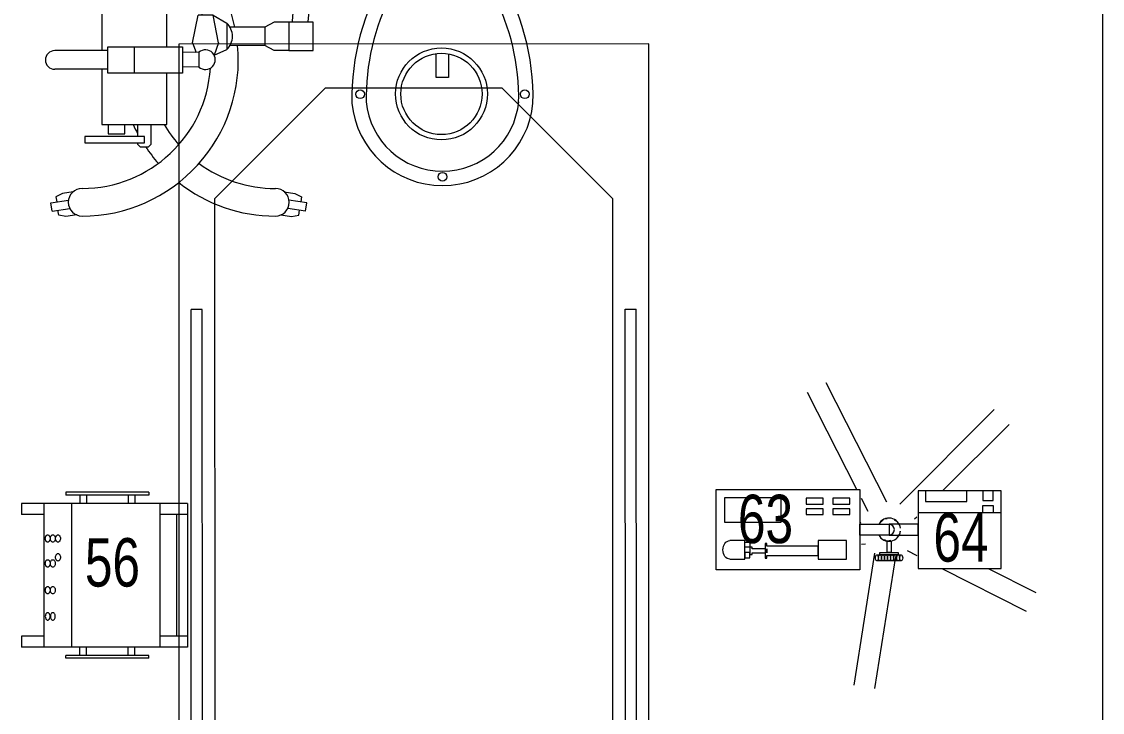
# Model space of a CAD drawing. Header units: metres. Extents: x 75097 to 220695, y -1557923 to -1361206.
# Drawn here: x 137529 to 139483, y -1459612 to -1458363 of the extents above; entities that cross this region are included whole.
import ezdxf

# ---------------------------------------------------------------- set-up
doc = ezdxf.new("R2010")
doc.units = ezdxf.units.M
doc.layers.get('0').update_dxf_attribs({"lineweight": 0})
for name, color, linetype, lineweight in [('A-100 - Copy$0$Medical Equipment and Furniture', 8, 'Continuous', 0), ('A-100 - Copy$0$Medical Equipment and Furniture1', 8, 'Continuous', 5), ('A-100 - Copy$0$Medical Equipment and Furniture2', 8, 'Continuous', 13)]:
    doc.layers.add(name, color=color, linetype=linetype, lineweight=lineweight)
doc.styles.add('A-100 - Copy$0$X3G_ENTITY_257CFD', font='swisscl.ttf', dxfattribs={"height": 200})

# ---------------------------------------------------------------- blocks, each defined once
blk = doc.blocks.new('A-100 - Copy$0$HF16786E-P')
at = {"layer": 'A-100 - Copy$0$Medical Equipment and Furniture1'}
for p, q in [((0, 0.4250000000000114), (-2.140000000000015, 0.4250000000000682)), ((-2.140000000000015, 0.4250000000000682), (-2.140000000000015, -0.4250000000000114)), ((-0.4799999999999898, 0.402499999999975), (-1.659999999999997, 0.4025000000000318)), ((-1.659999999999997, 0.38250000000005), (-1.659999999999997, 0.4025000000000318)), ((-0.4799999999999613, 0.38250000000005), (-1.659999999999997, 0.38250000000005)), ((-1.860000000000014, 0.3599999999999568), (-2.060000000000002, 0.160000000000025)), ((-0.2800000000000011, 0.3600000000000136), (-1.860000000000014, 0.3599999999999568)), ((-2.060000000000002, 0.160000000000025), (-2.059999999999974, -0.1599999999999682)), ((-2.059999999999974, -0.1599999999999682), (-1.859999999999985, -0.3600000000000136)), ((-1.859999999999985, -0.3600000000000136), (-0.2799999999999727, -0.3599999999999568)), ((-0.4799999999999898, -0.3824999999999932), (-1.659999999999997, -0.3824999999999932)), ((-1.659999999999997, -0.3824999999999932), (-1.659999999999968, -0.402499999999975)), ((-0.4799999999999898, -0.4025000000000318), (-1.659999999999968, -0.402499999999975)), ((-2.140000000000015, -0.4250000000000114), (0, -0.4250000000000114))]:
    blk.add_line(p, q, dxfattribs=at)
blk = doc.blocks.new('A-100 - Copy$0$mobile light')
at = {"layer": 'A-100 - Copy$0$Medical Equipment and Furniture1'}
for p, q in [((1882.57674604671, -498.2902055418817), (1882.348357678929, -499.7979153313063)), ((1882.57674604671, -498.2902055418817), (1885.778714661297, -498.7752407858789)), ((1883.783491376802, -497.5597959950101), (1883.648261401198, -498.4525190352288)), ((1885.102710364758, -497.2928816708591), (1883.783491376802, -497.5597959950101)), ((1887.037952335704, -497.5860327521223), (1885.102710364758, -497.2928816708591)), ((1923.944927920471, -497.5860327521223), (1925.880169891418, -497.2928816708591)), ((1928.406134209457, -498.2902055418817), (1925.204165594878, -498.7752407858789)), ((1925.880169891418, -497.2928816708591), (1927.199388879373, -497.5597959950101)), ((1927.199388879373, -497.5597959950101), (1927.334618854969, -498.4525190352288)), ((1928.406134209457, -498.2902055418817), (1928.634522577238, -499.7979153313063)), ((1882.348357678929, -499.7979153313063), (1885.550326293516, -500.2829505752889)), ((1883.284643057814, -500.8529518648575), (1883.419873033417, -499.9602288246388)), ((1928.634522577238, -499.7979153313063), (1925.432553962659, -500.2829505752889)), ((1927.698237198361, -500.8529518648575), (1927.563007222758, -499.9602288246388)), ((1884.465627128011, -501.4985977589677), (1883.284643057814, -500.8529518648575)), ((1886.40086909895, -501.7917488402454), (1884.465627128011, -501.4985977589677)), ((1924.582011157225, -501.7917488402454), (1926.517253128164, -501.4985977589677)), ((1926.517253128164, -501.4985977589677), (1927.698237198361, -500.8529518648575)), ((1948.761766891148, -501.9444861068332), (1947.593931360796, -502.6167204605299)), ((1953.468497852715, -501.9444861068332), (1948.761766891148, -501.9444861068332)), ((1958.227904912594, -506.5014080861001), (1953.468497852715, -501.9444861068332)), ((1947.593931360796, -502.6167204605299), (1941.089742226366, -502.6167204605299)), ((1947.593931360796, -502.6167204605299), (1947.593931360796, -505.4471816758305)), ((1948.150266759527, -506.5014080861001), (1952.406828842824, -502.5459600397589)), ((1947.593931360796, -505.4471816758305), (1941.089742226366, -505.4471816758305)), ((1947.593931360796, -505.4471816758305), (1948.150266759527, -506.5014080861001)), ((1946.595386228801, -512.0760858275898), (1948.150266759527, -506.5014080861001)), ((1958.227904912594, -506.5014080861001), (1948.150266759527, -506.5014080861001)), ((1959.78278544332, -512.0760858275898), (1958.227904912594, -506.5014080861001)), ((1963.07662693609, -509.6692314580723), (1943.30154473603, -509.6692314580723)), ((1959.78278544332, -512.0760858275898), (1946.595386228801, -512.0760858275898)), ((1908.008986960776, -522.533425060974), (1909.004962106534, -517.5547042198741)), ((1911.689765004252, -517.5547042198741), (1909.004962106534, -517.5547042198741)), ((1912.685740150009, -522.533425060974), (1911.689765004252, -517.5547042198741)), ((1911.689765004252, -517.5547042198741), (1914.167946543734, -518.9867180133879)), ((1914.167946543734, -518.9867180133879), (1914.167946543734, -523.7699836828397)), ((1921.082912591562, -519.6916517653444), (1914.739122031329, -519.6916517653444)), ((1922.729178604044, -518.8036534607236), (1921.082912591562, -519.6916517653444)), ((1921.082912591562, -519.6916517653444), (1921.082912591562, -523.0072689608787)), ((1921.082912591562, -519.6916517653444), (1921.082912591562, -523.0072689608787)), ((1925.382652865097, -518.8036534607236), (1922.729178604044, -518.8036534607236)), ((1892.681997931511, -528.0586713234952), (1892.681997931511, -523.2449625844747)), ((1892.681997931511, -523.2449625844747), (1906.160382400769, -523.2449625844747)), ((1897.495706670532, -528.0586713234952), (1897.495706670532, -523.2449625844747)), ((1906.160382400769, -523.2449625844747), (1906.160382400769, -528.0586713234952)), ((1908.008986960776, -522.533425060974), (1908.621103543155, -524.2778922938742)), ((1912.685740150009, -522.533425060974), (1911.897884618906, -524.7787296284951)), ((1911.897884618906, -524.7787296284951), (1914.167946543734, -523.7699836828397)), ((1921.082912591562, -523.0072689608787), (1914.773098772559, -523.0072689608787)), ((1922.729178604044, -523.9267860412074), (1921.082912591562, -523.0387877365865)), ((1892.681997931511, -523.9670188953314), (1883.05458045347, -523.9670188953314)), ((1909.151412923369, -524.2514294095745), (1906.160382400769, -524.3233539284556)), ((1909.151412923369, -524.2514294095745), (1909.151412923369, -526.9399313090835)), ((1925.382652865097, -523.9267860412074), (1922.729178604044, -523.9267860412074)), ((1892.681997931511, -527.336615012653), (1883.05458045347, -527.336615012653)), ((1909.151412923369, -526.9399313090835), (1906.160382400769, -526.8680067902169)), ((1906.160382400769, -528.0586713234952), (1892.681997931511, -528.0586713234952)), ((1882.348357678929, -551.4734575907933), (1885.550326293516, -550.9884223468107)), ((1884.465627128011, -549.7727751631319), (1883.284643057814, -550.4184210572421)), ((1883.284643057814, -550.4184210572421), (1883.419873033417, -551.3111440974608)), ((1886.40086909895, -549.4796240818687), (1884.465627128011, -549.7727751631319)), ((1924.582011157225, -549.4796240818687), (1926.517253128164, -549.7727751631319)), ((1928.634522577238, -551.4734575907933), (1925.432553962659, -550.9884223468107)), ((1926.517253128164, -549.7727751631319), (1927.698237198361, -550.4184210572421)), ((1927.698237198361, -550.4184210572421), (1927.563007222758, -551.3111440974608)), ((1882.57674604671, -552.9811673802178), (1882.348357678929, -551.4734575907933)), ((1882.57674604671, -552.9811673802178), (1885.778714661297, -552.4961321362207)), ((1883.783491376802, -553.7115769270895), (1883.648261401198, -552.8188538868708)), ((1928.406134209457, -552.9811673802178), (1925.204165594878, -552.4961321362207)), ((1927.199388879373, -553.7115769270895), (1927.334618854969, -552.8188538868708)), ((1928.406134209457, -552.9811673802178), (1928.634522577238, -551.4734575907933)), ((1885.102710364758, -553.9784912512405), (1883.783491376802, -553.7115769270895)), ((1887.037952335704, -553.6853401699773), (1885.102710364758, -553.9784912512405)), ((1923.944927920471, -553.6853401699773), (1925.880169891418, -553.9784912512405)), ((1925.880169891418, -553.9784912512405), (1927.199388879373, -553.7115769270895))]:
    blk.add_line(p, q, dxfattribs=at)
for points in [[(1903.330850562576, -523.2449625844747), (1903.330850562576, -514.0240983192925), (1891.606269062242, -514.0240983192925), (1891.606269062242, -523.9670188953314)], [(1954.268097280248, -524.5453364772256), (1954.268097280248, -528.8177605873352), (1952.047008053989, -528.8177605873352), (1952.047008053989, -524.5006399894628)], [(1891.606269062242, -527.336615012653), (1891.606269062242, -537.3431218995684), (1903.330850562576, -537.3431218995684), (1903.330850562576, -528.0586713234952)], [(1892.73657910365, -537.3431218995684), (1892.73657910365, -539.0373848079471), (1895.756344983936, -539.0373848079471), (1895.756344983936, -537.3431218995684)], [(1898.045401712181, -537.3431218995684), (1898.045401712181, -539.5027143183397)], [(1898.045401712181, -540.6307503512508), (1898.045401712181, -540.8690547370643), (1898.526772586083, -541.3504256109591), (1900.023391603201, -541.3504256109591), (1900.50476247711, -540.8690547370643), (1900.50476247711, -537.3431218995684)]]:
    blk.add_lwpolyline(points, dxfattribs=at)
for points in [[(1929.779261526739, -518.8036534607236), (1925.382652865097, -518.8036534607236), (1925.382652865097, -523.9267860412074), (1929.779261526739, -523.9267860412074)], [(1899.300177729143, -539.5027143183397), (1888.50075564174, -539.5027143183397), (1888.50075564174, -540.6307503512508), (1899.300177729143, -540.6307503512508)]]:
    blk.add_lwpolyline(points, close=True, dxfattribs=at)
for centre, radius in [((1945.955550283703, -511.248329808237), 0.7930601026131874), ((1960.422621388418, -511.248329808237), 0.7930601026131874), ((1953.011304479929, -531.7904557520524), 8.31605946497559), ((1953.011304479929, -531.7904557520524), 7.353317717171294), ((1938.309505520403, -531.8486406192533), 0.7930601026131874), ((1968.06866615171, -531.8486406192533), 0.7930601026131875), ((1953.189085836064, -546.76885512023), 0.7930601026131874)]:
    blk.add_circle(centre, radius, dxfattribs=at)
for centre, radius, start, end in [((1888.018560727985, -499.885686461057), 2.499999999999858, 90, 270), ((1888.018560727985, -525.635686461057), 28.24999999999989, 12.14628118836929, 90), ((1922.964319528182, -525.635686461057), 28.24999999999988, 90, 128.2073357051313), ((1922.964319528182, -499.885686461057), 2.499999999999857, 270, 90), ((1888.018560727985, -525.635686461057), 23.24999999999988, 20.33870405082834, 90), ((1922.964319528182, -525.635686461057), 23.24999999999988, 90, 126.3743140660524), ((1942.823424690665, -519.3083095648908), 16.85735267655481, 97.12925508806637, 177.611538853871), ((1942.823424690665, -519.3083095648908), 13.96912743314192, 97.12925508806637, 177.611538853871), ((1922.964319528182, -525.635686461057), 28.24999999999988, 138.4974333298935, 155.7304665910243), ((1980.129154071656, -532.488453951577), 43.3242394576702, 148.2167052927991, 181.2501428287627), ((1926.249017600472, -532.488453951577), 43.3242394576702, 358.7498571712372, 31.78329470720092), ((1922.964319528182, -525.635686461057), 23.24999999999988, 138.7223642512474, 150.038157025111), ((1946.595386228801, -514.9643110710022), 2.88822524341289, 90, 152.4092425564306), ((1959.78278544332, -514.9643110710022), 2.88822524341289, 27.59075744356944, 90), ((1980.129154071656, -532.488453951577), 40.7248367385986, 152.4092425564306, 181.2501428287627), ((1926.249017600472, -532.488453951577), 40.7248367385986, 358.7498571712372, 27.59075744356944), ((1911.93683505692, -521.3783508481138), 3.270743964718906, 313.0112458752859, 46.98875412471409), ((1888.018560727985, -525.635686461057), 28.24999999999989, 270, 5.338596790263741), ((1910.317182202089, -525.595680359329), 1.779333759341557, 229.0673229670163, 130.9326770329837), ((1883.05458045347, -525.6518169539922), 1.684798058657526, 90, 270), ((1888.018560727985, -525.635686461057), 23.24999999999988, 270, 356.3183800768809), ((1953.189085836064, -531.9331266914378), 16.44247244825353, 185.2361278554759, 354.7638721445241), ((1953.189085836064, -531.9331266914378), 13.84306972918193, 185.2361278554759, 354.7638721445241), ((1922.964319528182, -525.635686461057), 28.24999999999988, 204.482953405052, 208.1050210089001), ((1922.964319528182, -525.635686461057), 23.24999999999988, 210.2348542407255, 221.2776357487526), ((1922.964319528182, -525.635686461057), 28.24999999999988, 213.7985063474096, 221.5025666701065), ((1922.964319528182, -525.635686461057), 23.24999999999988, 233.6256859339476, 270), ((1888.018560727985, -551.385686461057), 2.499999999999857, 90, 270), ((1922.964319528182, -525.635686461057), 28.24999999999988, 231.7926642948687, 270), ((1922.964319528182, -551.385686461057), 2.499999999999857, 270, 90)]:
    blk.add_arc(centre, radius, start, end, dxfattribs=at)
blk = doc.blocks.new('A-100 - Copy$0$ME17423-P')
at = {"layer": 'A-100 - Copy$0$Medical Equipment and Furniture1'}
for p, q in [((0.2600000000000477, 0), (0, 0)), ((0, 0), (0, -0.3000000000000114)), ((0.02000000000001023, 0), (0.02000000000001023, -0.05000000000001137)), ((0.2399999999999523, 0), (0.2400000000000091, -0.05000000000001137)), ((0.2600000000000477, 0), (0.2600000000000477, -0.3000000000000114)), ((0.2400000000000091, -0.02000000000003865), (0.02000000000001023, -0.02000000000003865)), ((0.2599999999999909, -0.05000000000001137), (0, -0.05000000000001137)), ((-0.01999999999995339, -0.07000000000010687), (-0.01999999999998181, -0.2199999999999704)), ((-0.01999999999995339, -0.07000000000010687), (-0.01499999999998636, -0.06999999999999318)), ((-0.01499999999998636, -0.06999999999999318), (-0.01500000000001478, -0.2200000000000273)), ((0.2750000000000625, -0.06999999999999318), (0.2750000000000057, -0.2200000000000273)), ((0.2800000000000011, -0.07000000000010687), (0.2750000000000625, -0.06999999999999318)), ((0.2800000000000011, -0.07000000000010687), (0.2800000000000011, -0.2199999999999704)), ((-0.01500000000001478, -0.09499999999997044), (5.684341886080801e-14, -0.09500000000008413)), ((0.2750000000000625, -0.09499999999997044), (0.2599999999999909, -0.09500000000002728)), ((-0.01499999999998636, -0.1075000000000159), (0, -0.1075000000000159)), ((0.2750000000000625, -0.1075000000000159), (0.2599999999999909, -0.1075000000000159)), ((-0.01499999999998636, -0.1825000000000045), (0, -0.1825000000000045)), ((-0.01500000000001478, -0.1950000000001069), (0, -0.1950000000001069)), ((0.2750000000000057, -0.1825000000001182), (0.2600000000000477, -0.1825000000001182)), ((0.2750000000000625, -0.1950000000001069), (0.2599999999999909, -0.1949999999999932)), ((0.2600000000000477, -0.2100000000000932), (0, -0.2100000000000364)), ((-0.01999999999998181, -0.2199999999999704), (-0.01500000000001478, -0.2200000000000273)), ((0.2800000000000011, -0.2199999999999704), (0.2750000000000057, -0.2200000000000273)), ((0.2599999999999909, -0.2600000000001046), (0, -0.2600000000000477)), ((0.02000000000001023, -0.2600000000001046), (0.02000000000001023, -0.3000000000000114)), ((0.2400000000000091, -0.2600000000001046), (0.2399999999999523, -0.3000000000000114)), ((0.02000000000001023, -0.3000000000000114), (0, -0.3000000000000114)), ((0.2600000000000477, -0.3000000000000114), (0.2399999999999523, -0.3000000000000114))]:
    blk.add_line(p, q, dxfattribs=at)
for points in [[(0.06228927726229472, -0.2435382612476928, -0.1444795236653766), (0.06183412324773485, -0.2450805316227616, -0.1071762200490754), (0.06031224803533064, -0.246596071834972, -0.0777528778552968), (0.05823235463913079, -0.24751141064678, -0.0649380910912568), (0.05553927726234065, -0.2478626584511971, -0.0649380910913109), (0.05284619988560735, -0.2475114106468936, -0.0777528778553062), (0.05076630648937908, -0.246596071834972, -0.1071762200490087), (0.04924443127700329, -0.2450805316227616, -0.1444795236654264), (0.04878927726232973, -0.2435382612477497, -0.1444795236656339), (0.04924443127700329, -0.2419959908725673, -0.1071762200490744), (0.05076630648937908, -0.2404804506606979, -0.0777528778553423), (0.05284619988557893, -0.2395651118487194, -0.0649380910913205), (0.0555392772622838, -0.2392138640442454, -0.0649380910913109), (0.05823235463907395, -0.2395651118487194, -0.0777528778553063), (0.06031224803535906, -0.2404804506606979, -0.1071762200490084), (0.06183412324767801, -0.2419959908725673, -0.1444795236655122)], [(0.06228927726235156, -0.2528653844149176, -0.1444795236653766), (0.06183412324773485, -0.2544076547900431, -0.1071762200490754), (0.06031224803538748, -0.2559231950020262, -0.0777528778552968), (0.05823235463907395, -0.2568385338139478, -0.0649380910912568), (0.05553927726234065, -0.257189781618365, -0.0649380910913109), (0.05284619988557893, -0.2568385338139478, -0.0777528778553062), (0.05076630648932223, -0.2559231950019694, -0.1071762200490087), (0.04924443127700329, -0.2544076547900431, -0.1444795236654264), (0.04878927726232973, -0.2528653844149176, -0.1444795236656339), (0.04924443127700329, -0.2513231140398489, -0.1071762200490744), (0.05076630648932223, -0.2498075738278089, -0.0777528778553423), (0.05284619988557893, -0.2488922350158305, -0.0649380910913205), (0.05553927726234065, -0.2485409872114133, -0.0649380910913109), (0.05823235463907395, -0.2488922350158873, -0.0777528778553063), (0.06031224803533064, -0.2498075738278089, -0.1071762200490084), (0.06183412324773485, -0.2513231140398489, -0.1444795236655122)]]:
    blk.add_lwpolyline(points, format="xyb", close=True, dxfattribs=at)
for centre, radius, start, end in [((0.1585218042542351, -0.2342111380805818), 0.0028405363937551, 147.1152877890425, 180), ((0.1585218042542351, -0.234211138080525), 0.0028405363937555, 180.0000000000717, 212.8847122109575), ((0.1603919117051475, -0.2354202571488031), 0.0050674784224433, 122.6457141150383, 147.1152877891202), ((0.1616235539061677, -0.2373427412467777), 0.0073506533211604, 104.8618470533007, 122.6457141149724), ((0.1624312678604838, -0.2403865086821497), 0.0104997678050764, 90, 104.8618470534137), ((0.1624312678604838, -0.2403865086821497), 0.0104997678050758, 75.13815294658794, 90), ((0.1632389818148283, -0.2373427412467208), 0.0073506533211647, 57.35428588504386, 75.13815294670407), ((0.1644706240158484, -0.2354202571487463), 0.005067478422439999, 32.88471221070186, 57.3542858847421), ((0.1663407314667324, -0.234211138080525), 0.0028405363937615, 0, 32.88471221087984), ((0.1663407314667609, -0.234211138080525), 0.002840536393748, 327.1152877892828, 2.149546075920303e-10), ((0.1926695068418951, -0.2342111380804681), 0.0028405363937555, 147.1152877890425, 180), ((0.1926695068418951, -0.2342111380804681), 0.0028405363937551, 180.0000000000717, 212.8847122109575), ((0.1945396142928075, -0.2354202571488031), 0.0050674784224511, 122.6457141150849, 147.1152877891283), ((0.1957712564938561, -0.2373427412467208), 0.0073506533211424, 104.8618470534018, 122.6457141150601), ((0.1965789704481438, -0.2403865086822634), 0.0104997678050758, 89.99999999996255, 104.8618470533765), ((0.1965789704481438, -0.2403865086822634), 0.0104997678051004, 75.13815294662349, 90.00000000003908), ((0.1973866844024883, -0.2373427412467208), 0.0073506533211424, 57.35428588494132, 75.13815294659979), ((0.1986183266035368, -0.2354202571488031), 0.0050674784224492, 32.88471221083738, 57.35428588489298), ((0.2004884340544208, -0.2342111380805818), 0.0028405363937623, 0, 32.88471221087984), ((0.2004884340544493, -0.234211138080525), 0.0028405363937555, 327.1152877890425, 359.9999999999284), ((0.09913737304890446, -0.2435382612477497), 0.0028405363937551, 147.1152877890425, 180), ((0.09913737304890446, -0.2435382612477497), 0.0028405363937634, 180.0000000000717, 212.8847122109377), ((0.09913737304887604, -0.2528653844150313), 0.0028405363937551, 147.1152877890425, 180), ((0.09913737304890446, -0.2528653844149744), 0.0028405363937634, 180.0000000000717, 212.8847122109377), ((0.1010074804998453, -0.2447473803160847), 0.0050674784224433, 122.6457141150618, 147.1152877891202), ((0.1010074804997885, -0.2423291421794715), 0.0050674784224473, 212.8847122109494, 237.3542858849838), ((0.1010074804997885, -0.2540745034831957), 0.0050674784224433, 122.6457141150618, 147.1152877891202), ((0.1022391227008086, -0.2466698644140592), 0.0073506533211651, 104.8618470534105, 122.6457141150808), ((0.1022391227008086, -0.2404066580816675), 0.0073506533211495, 237.354285884846, 255.1381529465002), ((0.1022391227008086, -0.2559969875811134), 0.0073506533211651, 104.8618470534105, 122.6457141150808), ((0.1030468366551531, -0.2497136318493176), 0.0104997678050764, 90, 104.8618470534137), ((0.1030468366551247, -0.2373628906461249), 0.0104997678051042, 255.1381529466282, 270.0000000000391), ((0.1030468366551531, -0.2590407550164855), 0.0104997678050764, 90, 104.8618470534137), ((0.1030468366551531, -0.2497136318493176), 0.0104997678050758, 75.13815294658794, 90), ((0.1030468366551531, -0.2373628906461249), 0.0104997678050832, 270, 284.8618470534018), ((0.1030468366551531, -0.2590407550164855), 0.0104997678050758, 75.13815294658794, 90), ((0.1038545506094692, -0.2466698644140024), 0.0073506533211495, 57.35428588484602, 75.13815294650024), ((0.1038545506094692, -0.2404066580816107), 0.0073506533211531, 284.861847053491, 302.6457141151391), ((0.1038545506095261, -0.2559969875811134), 0.0073506533211495, 57.35428588484602, 75.13815294650024), ((0.1050861928104894, -0.2447473803160278), 0.0050674784224473, 32.8847122109494, 57.35428588498379), ((0.1050861928104894, -0.2423291421794715), 0.0050674784224492, 302.6457141151056, 327.1152877891626), ((0.1050861928104325, -0.2540745034831957), 0.0050674784224473, 32.8847122109494, 57.35428588498379), ((0.1069563002614302, -0.2435382612478065), 0.0028405363937615, 0, 32.88471221087984), ((0.1069563002614302, -0.2435382612478065), 0.0028405363937551, 327.1152877890425, 359.9999999999284), ((0.1069563002614302, -0.2528653844149176), 0.0028405363937615, 0, 32.88471221087984), ((0.1069563002614302, -0.2528653844149176), 0.0028405363937623, 327.1152877890624, 359.9999999999284), ((0.147493271152797, -0.2435382612477497), 0.0028405363937623, 147.1152877891202, 180), ((0.147493271152797, -0.2435382612477497), 0.0028405363937634, 180.0000000000717, 212.8847122109377), ((0.1474932711528538, -0.2528653844149176), 0.0028405363937623, 147.1152877891202, 180), ((0.1474932711528538, -0.2528653844149176), 0.0028405363937634, 180.0000000000717, 212.8847122109377), ((0.1493633786037378, -0.2447473803160278), 0.0050674784224373, 122.6457141149941, 147.1152877890732), ((0.1493633786037947, -0.2423291421794147), 0.0050674784224473, 212.8847122109494, 237.3542858849838), ((0.1493633786037094, -0.2540745034833094), 0.0050674784224373, 122.6457141149941, 147.1152877890732), ((0.1505950208048148, -0.2466698644139456), 0.0073506533211433, 104.8618470534539, 122.6457141151233), ((0.1505950208048148, -0.2404066580815538), 0.0073506533211495, 237.354285884846, 255.1381529465002), ((0.1505950208047864, -0.2559969875811134), 0.0073506533211433, 104.8618470534539, 122.6457141151233), ((0.1514027347590741, -0.2497136318493176), 0.0104997678050764, 90, 104.8618470534137), ((0.1514027347590741, -0.2373628906462386), 0.0104997678050758, 255.138152946588, 270), ((0.1514027347590741, -0.2590407550165992), 0.0104997678050764, 90, 104.8618470534137), ((0.1514027347590741, -0.2497136318493176), 0.0104997678050758, 75.13815294658794, 90), ((0.1514027347590741, -0.2373628906462386), 0.0104997678050832, 270, 284.8618470534018), ((0.1514027347590741, -0.2590407550165992), 0.0104997678050758, 75.13815294658794, 90), ((0.1522104487133902, -0.2466698644139456), 0.0073506533211717, 57.35428588494993, 75.13815294660294), ((0.1522104487133902, -0.2404066580816675), 0.007350653321170999, 284.8618470533955, 302.6457141150483), ((0.1522104487134186, -0.2559969875811134), 0.0073506533211717, 57.35428588494993, 75.13815294660294), ((0.1603919117052044, -0.2330020190124173), 0.0050674784224511, 212.8847122108717, 237.3542858849165), ((0.1534420909144103, -0.2447473803160278), 0.0050674784224473, 32.8847122109494, 57.35428588498379), ((0.1534420909144671, -0.2423291421794715), 0.0050674784224433, 302.6457141150383, 327.1152877891202), ((0.1534420909144671, -0.2540745034832526), 0.0050674784224473, 32.8847122109494, 57.35428588498379), ((0.1616235539062245, -0.2310795349144428), 0.0073506533211647, 237.3542858850439, 255.1381529467041), ((0.1553121983653227, -0.2435382612477497), 0.0028405363937555, 0, 32.88471221095752), ((0.1553121983653227, -0.2435382612477497), 0.0028405363937551, 327.1152877890425, 359.9999999999284), ((0.1553121983653227, -0.2528653844150313), 0.0028405363937555, 0, 32.88471221095752), ((0.1553121983653227, -0.2528653844150313), 0.0028405363937623, 327.1152877890624, 359.9999999999284), ((0.1624312678605122, -0.228035767478957), 0.0104997678050758, 255.1381529465089, 269.9999999999234), ((0.1624312678604838, -0.228035767478957), 0.0104997678050869, 270.0000000000782, 284.8618470534777), ((0.1632389818148283, -0.2310795349144428), 0.0073506533211634, 284.8618470532991, 302.6457141149548), ((0.1644706240159053, -0.2330020190124173), 0.0050674784224433, 302.6457141150383, 327.1152877891202), ((0.1926695068419519, -0.2435382612477497), 0.0028405363937555, 147.1152877890425, 180), ((0.1926695068419519, -0.2435382612477497), 0.0028405363937551, 180.0000000000717, 212.8847122109575), ((0.1926695068418951, -0.2528653844150313), 0.0028405363937555, 147.1152877890425, 180), ((0.1926695068418951, -0.2528653844150313), 0.0028405363937623, 180.0000000000717, 212.8847122109377), ((0.1945396142928075, -0.2330020190123037), 0.0050674784224433, 212.8847122108834, 237.3542858849603), ((0.1945396142928075, -0.2447473803160847), 0.0050674784224473, 122.6457141150176, 147.1152877890506), ((0.1945396142927791, -0.2423291421794715), 0.0050674784224433, 212.8847122108834, 237.3542858849603), ((0.1945396142928075, -0.2540745034831957), 0.0050674784224473, 122.6457141150176, 147.1152877890506), ((0.1957712564938561, -0.2310795349143859), 0.0073506533211454, 237.3542858849545, 255.1381529466061), ((0.1957712564938277, -0.2466698644140592), 0.0073506533211495, 104.8618470535029, 122.645714115154), ((0.1957712564938277, -0.2404066580816675), 0.0073506533211531, 237.3542858848623, 255.1381529465073), ((0.1957712564938277, -0.2559969875810566), 0.0073506533211495, 104.8618470535029, 122.645714115154), ((0.1965789704481438, -0.2280357674789002), 0.0104997678050869, 255.1381529465239, 269.9999999999234), ((0.1965789704481438, -0.2497136318494313), 0.0104997678050758, 89.99999999996255, 104.8618470533765), ((0.1965789704481438, -0.2373628906461249), 0.0104997678050832, 255.1381529465982, 270), ((0.1965789704481722, -0.2590407550165423), 0.0104997678050758, 89.99999999996255, 104.8618470533765), ((0.1965789704481438, -0.2280357674789002), 0.0104997678051042, 270.0000000000391, 284.8618470534524), ((0.1965789704481438, -0.2497136318494313), 0.0104997678051004, 75.13815294662349, 90.00000000003908), ((0.1965789704481438, -0.2373628906461249), 0.0104997678051042, 269.9999999999625, 284.8618470533718), ((0.1965789704482006, -0.2590407550165423), 0.0104997678051004, 75.13815294662349, 90.00000000003908), ((0.1973866844024883, -0.2310795349143859), 0.0073506533211459, 284.86184705339, 302.6457141150456), ((0.1973866844024599, -0.2466698644140024), 0.0073506533211433, 57.35428588487675, 75.13815294654607), ((0.1973866844024599, -0.2404066580816675), 0.0073506533211495, 284.8618470535029, 302.645714115154), ((0.1973866844024599, -0.2559969875810566), 0.0073506533211433, 57.35428588487675, 75.13815294654607), ((0.19861832660348, -0.2330020190123037), 0.0050674784224511, 302.6457141150849, 327.1152877891283), ((0.1986183266035084, -0.2447473803160847), 0.0050674784224373, 32.8847122109268, 57.35428588500726), ((0.19861832660348, -0.2423291421794715), 0.0050674784224473, 302.6457141150176, 327.1152877890506), ((0.1986183266035084, -0.2540745034831957), 0.0050674784224373, 32.8847122109268, 57.35428588500726), ((0.2004884340544208, -0.2435382612476928), 0.0028405363937623, 0, 32.88471221087984), ((0.2004884340544208, -0.2435382612476928), 0.0028405363937634, 327.1152877890624, 359.9999999999284), ((0.2004884340543924, -0.2528653844149176), 0.0028405363937623, 0, 32.88471221087984), ((0.2004884340543924, -0.2528653844149176), 0.0028405363937634, 327.1152877890624, 359.9999999999284), ((0.1010074804998453, -0.2516562653467531), 0.0050674784224473, 212.8847122109494, 237.3542858849838), ((0.1022391227008086, -0.2497337812487785), 0.0073506533211495, 237.354285884846, 255.1381529465002), ((0.1030468366551247, -0.2466900138134065), 0.0104997678051042, 255.1381529466282, 270.0000000000391), ((0.1030468366551531, -0.2466900138134065), 0.0104997678050832, 270, 284.8618470534018), ((0.1038545506095261, -0.2497337812487217), 0.0073506533211531, 284.861847053491, 302.6457141151391), ((0.1050861928104894, -0.2516562653467531), 0.0050674784224373, 302.6457141149941, 327.1152877890732), ((0.1493633786037378, -0.2516562653466394), 0.0050674784224473, 212.8847122109494, 237.3542858849838), ((0.1505950208048148, -0.2497337812487217), 0.0073506533211495, 237.354285884846, 255.1381529465002), ((0.1514027347590741, -0.2466900138133497), 0.0104997678050758, 255.138152946588, 270), ((0.1514027347590741, -0.2466900138133497), 0.0104997678050832, 270, 284.8618470534018), ((0.1522104487134186, -0.2497337812487217), 0.007350653321170999, 284.8618470533955, 302.6457141150483), ((0.1534420909144387, -0.2516562653466394), 0.0050674784224433, 302.6457141150618, 327.1152877891202), ((0.1945396142927791, -0.2516562653467531), 0.0050674784224433, 212.8847122108834, 237.3542858849413), ((0.1957712564938277, -0.2497337812487217), 0.0073506533211531, 237.3542858848623, 255.1381529465073), ((0.1965789704482006, -0.2466900138134065), 0.0104997678050832, 255.1381529465982, 270), ((0.1965789704482006, -0.2466900138134065), 0.0104997678051042, 269.9999999999625, 284.8618470533718), ((0.1973866844024599, -0.2497337812487785), 0.0073506533211495, 284.8618470535029, 302.645714115154), ((0.1986183266035368, -0.2516562653467531), 0.0050674784224473, 302.6457141150176, 327.1152877890506)]:
    blk.add_arc(centre, radius, start, end, dxfattribs=at)
blk = doc.blocks.new('A-100 - Copy$0$Syringe')
at = {"layer": 'A-100 - Copy$0$Medical Equipment and Furniture2'}
for points in [[(42.97385594014819, -11.52769231201985), (42.71385594014819, -11.52769231201985), (42.71385594014819, -11.38269231201985), (42.97385594014819, -11.38269231201985), (42.97385594014819, -11.52769231201985)], [(42.73841369473156, -11.50858334405179), (42.76581621522021, -11.50858334405179), (42.76581621522021, -11.47504756169225), (42.73841369473156, -11.47504756169225)], [(42.7790012545754, -11.48993886659864), (42.7790012545754, -11.48696168110014), (42.77477331199265, -11.48696168110014), (42.77477331199265, -11.50002276353294), (42.7790012545754, -11.50002276353294), (42.7790012545754, -11.49704557803444)], [(42.80225506180747, -11.48993886659864), (42.7790012545754, -11.48993886659864)], [(42.80552216427, -11.48510830951575), (42.80552216427, -11.48004698268532), (42.80225506180747, -11.48004698268532), (42.80225506180747, -11.50693746194775), (42.80552216427, -11.50693746194775), (42.80552216427, -11.50187613511732)], [(42.80552216427, -11.50187613511732), (42.89835531338043, -11.50187613511732), (42.89835531338043, -11.48510830951575), (42.80552216427, -11.48510830951575)], [(42.80552216427, -11.48993886659864), (42.80552216427, -11.49704557803444)], [(42.80552216427, -11.49704557803444), (42.80552216427, -11.48993886659864)], [(42.80552216427, -11.49704557803444), (42.80552216427, -11.48993886659864)], [(42.7790012545754, -11.49704557803444), (42.80225506180747, -11.49704557803444)]]:
    blk.add_lwpolyline(points, dxfattribs=at)
for points in [[(42.83124684384199, -11.39735652273614), (42.7289066676983, -11.39735652273614), (42.7289066676983, -11.44151191048915), (42.83124684384199, -11.44151191048915)], [(42.90729961535482, -11.39847436903248), (42.87654165908655, -11.39847436903248), (42.87654165908655, -11.40909397442593), (42.90729961535482, -11.40909397442593)], [(42.95595675588564, -11.39847436903248), (42.92519879961737, -11.39847436903248), (42.92519879961737, -11.40909397442593), (42.95595675588564, -11.40909397442593)], [(42.90729961535482, -11.41747801838315), (42.87654165908655, -11.41747801838315), (42.87654165908655, -11.42809762377659), (42.90729961535482, -11.42809762377659)], [(42.95595675588564, -11.41747801838315), (42.92519879961737, -11.41747801838315), (42.92519879961737, -11.42809762377659), (42.95595675588564, -11.42809762377659)], [(42.77477331199265, -11.48696168110014), (42.76581621522021, -11.48696168110014), (42.76581621522021, -11.47770347950299), (42.77477331199265, -11.47770347950299)], [(42.949805164632, -11.47504756169225), (42.89835531338043, -11.47504756169225), (42.89835531338043, -11.50858334405179), (42.949805164632, -11.50858334405179)], [(42.77477331199265, -11.49666922464391), (42.76581621522021, -11.49666922464391), (42.76581621522021, -11.50592742624105), (42.77477331199265, -11.50592742624105)]]:
    blk.add_lwpolyline(points, close=True, dxfattribs=at)
at = {"layer": 'A-100 - Copy$0$Medical Equipment and Furniture2', "extrusion": (0, 0, -1)}
blk.add_ellipse((42.73841369473156, -11.49181545287202), major_axis=(0, 0.01676789117977024), ratio=0.7337346345725659, start_param=3.141592653589793, end_param=6.283185307179586, dxfattribs=at)
blk = doc.blocks.new('A-100 - Copy$0$Infusion')
at = {"layer": 'A-100 - Copy$0$Medical Equipment and Furniture2'}
for points in [[(43.07928500095404, -11.38519231201985), (43.07928500095404, -11.52519231201985), (43.22928500095404, -11.52519231201985), (43.22928500095404, -11.38519231201985), (43.07928500095404, -11.38519231201985)], [(43.19615889373929, -11.42417166417462), (43.19615889373929, -11.41140245575496), (43.2149662019066, -11.41140245575496), (43.2149662019066, -11.42417166417462)]]:
    blk.add_lwpolyline(points, dxfattribs=at)
for points in [[(43.07928500095404, -11.38519231201985), (43.07928500095404, -11.42417166417462), (43.22928500095404, -11.42417166417462), (43.22928500095404, -11.38519231201985)], [(43.09271869881898, -11.38519231201985), (43.09271869881898, -11.40401001514759), (43.16727627938416, -11.40401001514759), (43.16727627938416, -11.38519231201985)], [(43.19615889373929, -11.38519231201985), (43.19615889373929, -11.40266582319452), (43.2149662019066, -11.40266582319452), (43.2149662019066, -11.38519231201985)]]:
    blk.add_lwpolyline(points, close=True, dxfattribs=at)
blk = doc.blocks.new('A-100 - Copy$0$Infusion Syringe')
at = {"layer": 'A-100 - Copy$0$Medical Equipment and Furniture1'}
for p, q in [((43.02246416823158, -11.40528214392162), (42.91270219651813, -11.18986214513194)), ((42.96830567694769, -11.38269231201986), (42.87884394859901, -11.20711378412204)), ((43.04589888626441, -11.40899383862143), (43.21685716525815, -11.23803555962775)), ((43.12344052823619, -11.38519231201985), (43.24372722294322, -11.26490561731282)), ((42.98860592031247, -11.42253378291184), (42.97649166666832, -11.39875822144347)), ((43.07276894394954, -11.4358638963065), (43.07664927443392, -11.43198356582212)), ((42.97526909391956, -11.44306834932974), (42.97385594014821, -11.44329217089893)), ((43.01242833492739, -11.44105017639612), (43.01702339333832, -11.43645511798519)), ((43.02344178125031, -11.43543854520794), (43.01702339333832, -11.43645511798519)), ((43.03565028054589, -11.43737218153609), (43.04144039192954, -11.44032239064143)), ((43.04439060103488, -11.44611250202507), (43.04144039192954, -11.44032239064143)), ((43.01749066055635, -11.4730124425036), (43.02328077193994, -11.47596265160894)), ((43.04071260617485, -11.46933444764358), (43.04530766458578, -11.46473938923265)), ((43.04632423736302, -11.45832100132066), (43.04530766458578, -11.46473938923265)), ((43.07910748960177, -11.45951473551412), (43.07928500095403, -11.45960518206567)), ((42.98377867242272, -11.48120670440682), (42.97649166666832, -11.48236085273487)), ((43.02969915985193, -11.47494607883175), (43.02328077193994, -11.47596265160894)), ((43.05922899965918, -11.4931568622585), (43.07664927443386, -11.50203293559338)), ((43.00055607816415, -11.49798411014825), (42.96273468027897, -11.73677901833304)), ((43.03808823510673, -11.5039286198197), (43.00026683722155, -11.7427235280046)), ((43.12210210990946, -11.52519231201984), (43.27464899844898, -11.60291883397196)), ((43.20580430196361, -11.52519231201984), (43.29190063743903, -11.56906058605273))]:
    blk.add_line(p, q, dxfattribs=at)
for points in [[(43.02657047055112, -11.44546958000529), (43.02657047055112, -11.4649150440344), (42.97385594014821, -11.4649150440344), (42.97385594014821, -11.44546958000529)], [(43.02657047055112, -11.44546958000529), (43.02657047055112, -11.4649150440344), (43.07928500095403, -11.4649150440344), (43.07928500095403, -11.44546958000529)], [(43.04297723967369, -11.49631761196684), (43.04297723967369, -11.50085798044978), (43.01016370142855, -11.50085798044978), (43.01016370142855, -11.49631761196684)]]:
    blk.add_lwpolyline(points, close=True, dxfattribs=at)
for points in [[(43.03023583093585, -11.475899659915), (43.03023583093585, -11.49631761196684), (43.02290511016639, -11.49631761196684), (43.02290511016639, -11.475899659915)], [(43.00462476640575, -11.50085798044978), (43.04851617469649, -11.50085798044978)], [(43.04851617469649, -11.51160316530564), (43.00462476640575, -11.51160316530564)]]:
    blk.add_lwpolyline(points, dxfattribs=at)
for radius, start, end in [(0.02102924448476753, 6.82758775052605, 152.46157466306), (0.009722732014547094, 270, 90), (0.02102924448476753, 207.53842533694, 353.1724122494739)]:
    blk.add_arc((43.02657047055112, -11.45519231201985), radius, start, end, dxfattribs=at)
for centre in [(43.00462476640575, -11.50623057287771), (43.01011119244214, -11.50623057287771), (43.01559761847847, -11.50623057287771), (43.02108404451479, -11.50623057287771), (43.02657047055112, -11.50623057287771), (43.03205689658745, -11.50623057287771), (43.03754332262378, -11.50623057287771), (43.04302974866016, -11.50623057287771), (43.04851617469649, -11.50623057287771)]:
    blk.add_ellipse(centre, major_axis=(-1.601640999364343e-14, -0.005372592427942437), ratio=0.510593918105976, start_param=3.141592653595631, end_param=9.424777960775216, dxfattribs=at)
for name in ['A-100 - Copy$0$Syringe', 'A-100 - Copy$0$Infusion']:
    blk.add_blockref(name, (0, 0), dxfattribs=at)
blk = doc.blocks.new('A-100 - Copy')
at = {"layer": 'A-100 - Copy$0$Medical Equipment and Furniture'}
blk.add_line((139483.2767130018, -1458322.689815178, -8.834960656400881e-07), (139483.2767130018, -1460822.689815178, -8.834960656400881e-07), dxfattribs=at)
for name, p, xscale, yscale, zscale in [('A-100 - Copy$0$mobile light', (118757.8859835744, -1453175.80716944, -8.834928371115325e-07), 10, 10, 10), ('A-100 - Copy$0$Infusion Syringe', (96070.85669933353, -1447826.622096291, -2.944617172317976e-07), 1000, 1000, 1000)]:
    blk.add_blockref(name, p, dxfattribs=dict(at, xscale=xscale, yscale=yscale, zscale=zscale))
at = {"layer": 'A-100 - Copy$0$Medical Equipment and Furniture', "zscale": 1000}
for name, p, xscale, yscale, rotation in [('A-100 - Copy$0$HF16786E-P', (138238.2767130018, -1460543.372772338, -8.834884432928902e-07), 1000, 1000, 270.0149936594165), ('A-100 - Copy$0$ME17423-P', (137828.6528175951, -1459494.300046208, -8.83488341152372e-07), -999.9999999999994, 999.9999999999994, 270.0002291391862)]:
    blk.add_blockref(name, p, dxfattribs=dict(at, xscale=xscale, yscale=yscale, rotation=rotation))
at = {"layer": 'A-100 - Copy$0$Medical Equipment and Furniture', "char_height": 87.47307164393662, "attachment_point": 2, "style": 'A-100 - Copy$0$X3G_ENTITY_257CFD'}
for s, insert in [('63', (138874.0248840509, -1459218.744952713, -2.944617172317976e-07)), ('64', (139227.6204002134, -1459252.148463989, -2.944617172317976e-07)), ('56', (137692.9507177982, -1459297.241428865, -2.944617172317976e-07))]:
    blk.add_mtext(s, dxfattribs=dict(at, insert=insert))

msp = doc.modelspace()

# ---------------------------------------------------------------- block references
msp.add_blockref('A-100 - Copy', (0, 0))

doc.saveas('drawing.dxf')
